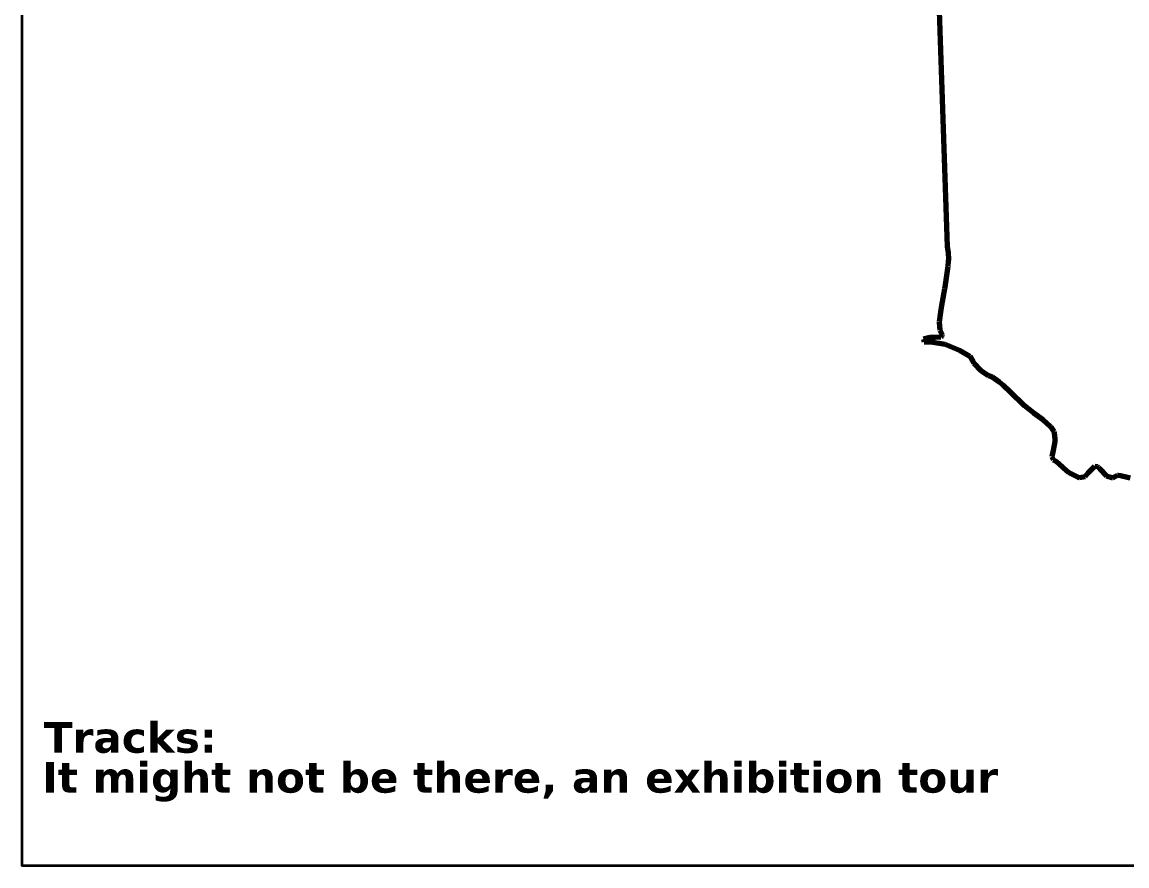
# Model space of a CAD drawing. Header units: inches. Extents: x 0 to 210, y 43 to 254.
# Drawn here: x 0 to 80.9, y 43.4 to 105.2 of the extents above; entities that cross this region are included whole.
import ezdxf

# ---------------------------------------------------------------- set-up
doc = ezdxf.new("R2010")
doc.units = ezdxf.units.IN
doc.header["$MEASUREMENT"] = 0
doc.layers.add('Layer 1', color=7, linetype='Continuous')

# ---------------------------------------------------------------- blocks, each defined once
blk = doc.blocks.new('block 409')
at = {"layer": 'Layer 1', "color": 12, "lineweight": 70, "true_color": 0xcc0000}
blk.add_lwpolyline([(67.109, 107.428), (67.729, 88.743)], dxfattribs=at)
blk = doc.blocks.new('block 410')
at = {"layer": 'Layer 1', "color": 12, "lineweight": 70, "true_color": 0xcc0000}
blk.add_lwpolyline([(67.729, 88.743), (67.821, 88.271)], dxfattribs=at)
blk = doc.blocks.new('block 411')
at = {"layer": 'Layer 1', "color": 12, "lineweight": 70, "true_color": 0xcc0000}
blk.add_lwpolyline([(67.821, 88.271), (67.839, 87.82)], dxfattribs=at)
blk = doc.blocks.new('block 412')
at = {"layer": 'Layer 1', "color": 12, "lineweight": 70, "true_color": 0xcc0000}
blk.add_lwpolyline([(67.839, 87.82), (67.821, 87.641)], dxfattribs=at)
blk = doc.blocks.new('block 413')
at = {"layer": 'Layer 1', "color": 12, "lineweight": 70, "true_color": 0xcc0000}
blk.add_lwpolyline([(67.821, 87.641), (67.777, 87.307)], dxfattribs=at)
blk = doc.blocks.new('block 414')
at = {"layer": 'Layer 1', "color": 12, "lineweight": 70, "true_color": 0xcc0000}
blk.add_lwpolyline([(67.777, 87.307), (67.565, 85.76)], dxfattribs=at)
blk = doc.blocks.new('block 415')
at = {"layer": 'Layer 1', "color": 12, "lineweight": 70, "true_color": 0xcc0000}
blk.add_lwpolyline([(67.565, 85.76), (67.546, 85.629)], dxfattribs=at)
blk = doc.blocks.new('block 416')
at = {"layer": 'Layer 1', "color": 12, "lineweight": 70, "true_color": 0xcc0000}
blk.add_lwpolyline([(67.546, 85.629), (67.382, 84.688)], dxfattribs=at)
blk = doc.blocks.new('block 417')
at = {"layer": 'Layer 1', "color": 12, "lineweight": 70, "true_color": 0xcc0000}
blk.add_lwpolyline([(67.382, 84.688), (67.307, 84.273)], dxfattribs=at)
blk = doc.blocks.new('block 418')
at = {"layer": 'Layer 1', "color": 12, "lineweight": 70, "true_color": 0xcc0000}
blk.add_lwpolyline([(67.307, 84.273), (67.251, 83.94)], dxfattribs=at)
blk = doc.blocks.new('block 419')
at = {"layer": 'Layer 1', "color": 12, "lineweight": 70, "true_color": 0xcc0000}
blk.add_lwpolyline([(67.251, 83.94), (67.159, 83.228)], dxfattribs=at)
blk = doc.blocks.new('block 420')
at = {"layer": 'Layer 1', "color": 12, "lineweight": 70, "true_color": 0xcc0000}
blk.add_lwpolyline([(67.159, 83.228), (67.192, 82.622)], dxfattribs=at)
blk = doc.blocks.new('block 421')
at = {"layer": 'Layer 1', "color": 12, "lineweight": 70, "true_color": 0xcc0000}
blk.add_lwpolyline([(67.192, 82.622), (67.377, 82.264)], dxfattribs=at)
blk = doc.blocks.new('block 422')
at = {"layer": 'Layer 1', "color": 12, "lineweight": 70, "true_color": 0xcc0000}
blk.add_lwpolyline([(67.377, 82.264), (67.38, 82.221)], dxfattribs=at)
blk = doc.blocks.new('block 423')
at = {"layer": 'Layer 1', "color": 12, "lineweight": 70, "true_color": 0xcc0000}
blk.add_lwpolyline([(67.38, 82.221), (67.361, 82.18)], dxfattribs=at)
blk = doc.blocks.new('block 424')
at = {"layer": 'Layer 1', "color": 12, "lineweight": 70, "true_color": 0xcc0000}
blk.add_lwpolyline([(67.361, 82.18), (67.325, 82.146)], dxfattribs=at)
blk = doc.blocks.new('block 425')
at = {"layer": 'Layer 1', "color": 12, "lineweight": 70, "true_color": 0xcc0000}
blk.add_lwpolyline([(67.325, 82.146), (67.271, 82.109)], dxfattribs=at)
blk = doc.blocks.new('block 426')
at = {"layer": 'Layer 1', "color": 12, "lineweight": 70, "true_color": 0xcc0000}
blk.add_lwpolyline([(67.271, 82.109), (66.888, 82.066)], dxfattribs=at)
blk = doc.blocks.new('block 427')
at = {"layer": 'Layer 1', "color": 12, "lineweight": 70, "true_color": 0xcc0000}
blk.add_lwpolyline([(66.888, 82.066), (66.759, 82.069)], dxfattribs=at)
blk = doc.blocks.new('block 428')
at = {"layer": 'Layer 1', "color": 12, "lineweight": 70, "true_color": 0xcc0000}
blk.add_lwpolyline([(66.759, 82.069), (66.462, 82.076)], dxfattribs=at)
blk = doc.blocks.new('block 429')
at = {"layer": 'Layer 1', "color": 12, "lineweight": 70, "true_color": 0xcc0000}
blk.add_lwpolyline([(66.462, 82.076), (66.01, 81.944)], dxfattribs=at)
blk = doc.blocks.new('block 430')
at = {"layer": 'Layer 1', "color": 12, "lineweight": 70, "true_color": 0xcc0000}
blk.add_lwpolyline([(66.01, 81.944), (66.065, 81.749)], dxfattribs=at)
blk = doc.blocks.new('block 431')
at = {"layer": 'Layer 1', "color": 12, "lineweight": 70, "true_color": 0xcc0000}
blk.add_lwpolyline([(66.065, 81.749), (66.316, 81.765)], dxfattribs=at)
blk = doc.blocks.new('block 432')
at = {"layer": 'Layer 1', "color": 12, "lineweight": 70, "true_color": 0xcc0000}
blk.add_lwpolyline([(66.316, 81.765), (66.555, 81.752)], dxfattribs=at)
blk = doc.blocks.new('block 433')
at = {"layer": 'Layer 1', "color": 12, "lineweight": 70, "true_color": 0xcc0000}
blk.add_lwpolyline([(66.555, 81.752), (67.594, 81.584)], dxfattribs=at)
blk = doc.blocks.new('block 434')
at = {"layer": 'Layer 1', "color": 12, "lineweight": 70, "true_color": 0xcc0000}
blk.add_lwpolyline([(67.594, 81.584), (68.64, 81.149)], dxfattribs=at)
blk = doc.blocks.new('block 435')
at = {"layer": 'Layer 1', "color": 12, "lineweight": 70, "true_color": 0xcc0000}
blk.add_lwpolyline([(68.64, 81.149), (69.408, 80.71)], dxfattribs=at)
blk = doc.blocks.new('block 436')
at = {"layer": 'Layer 1', "color": 12, "lineweight": 70, "true_color": 0xcc0000}
blk.add_lwpolyline([(69.408, 80.71), (69.639, 80.289)], dxfattribs=at)
blk = doc.blocks.new('block 437')
at = {"layer": 'Layer 1', "color": 12, "lineweight": 70, "true_color": 0xcc0000}
blk.add_lwpolyline([(69.639, 80.289), (69.699, 80.198)], dxfattribs=at)
blk = doc.blocks.new('block 438')
at = {"layer": 'Layer 1', "color": 12, "lineweight": 70, "true_color": 0xcc0000}
blk.add_lwpolyline([(69.699, 80.198), (70.195, 79.669)], dxfattribs=at)
blk = doc.blocks.new('block 439')
at = {"layer": 'Layer 1', "color": 12, "lineweight": 70, "true_color": 0xcc0000}
blk.add_lwpolyline([(70.195, 79.669), (70.773, 79.285)], dxfattribs=at)
blk = doc.blocks.new('block 440')
at = {"layer": 'Layer 1', "color": 12, "lineweight": 70, "true_color": 0xcc0000}
blk.add_lwpolyline([(70.773, 79.285), (71.029, 79.2)], dxfattribs=at)
blk = doc.blocks.new('block 441')
at = {"layer": 'Layer 1', "color": 12, "lineweight": 70, "true_color": 0xcc0000}
blk.add_lwpolyline([(71.029, 79.2), (71.547, 78.84)], dxfattribs=at)
blk = doc.blocks.new('block 442')
at = {"layer": 'Layer 1', "color": 12, "lineweight": 70, "true_color": 0xcc0000}
blk.add_lwpolyline([(71.547, 78.84), (71.853, 78.587)], dxfattribs=at)
blk = doc.blocks.new('block 443')
at = {"layer": 'Layer 1', "color": 12, "lineweight": 70, "true_color": 0xcc0000}
blk.add_lwpolyline([(71.853, 78.587), (72.321, 78.112)], dxfattribs=at)
blk = doc.blocks.new('block 444')
at = {"layer": 'Layer 1', "color": 12, "lineweight": 70, "true_color": 0xcc0000}
blk.add_lwpolyline([(72.321, 78.112), (73.385, 77.107)], dxfattribs=at)
blk = doc.blocks.new('block 445')
at = {"layer": 'Layer 1', "color": 12, "lineweight": 70, "true_color": 0xcc0000}
blk.add_lwpolyline([(73.385, 77.107), (74.069, 76.548)], dxfattribs=at)
blk = doc.blocks.new('block 446')
at = {"layer": 'Layer 1', "color": 12, "lineweight": 70, "true_color": 0xcc0000}
blk.add_lwpolyline([(74.069, 76.548), (74.735, 76.069)], dxfattribs=at)
blk = doc.blocks.new('block 447')
at = {"layer": 'Layer 1', "color": 12, "lineweight": 70, "true_color": 0xcc0000}
blk.add_lwpolyline([(74.735, 76.069), (75.299, 75.566)], dxfattribs=at)
blk = doc.blocks.new('block 448')
at = {"layer": 'Layer 1', "color": 12, "lineweight": 70, "true_color": 0xcc0000}
blk.add_lwpolyline([(75.299, 75.566), (75.546, 75.203)], dxfattribs=at)
blk = doc.blocks.new('block 449')
at = {"layer": 'Layer 1', "color": 12, "lineweight": 70, "true_color": 0xcc0000}
blk.add_lwpolyline([(75.546, 75.203), (75.602, 74.923)], dxfattribs=at)
blk = doc.blocks.new('block 450')
at = {"layer": 'Layer 1', "color": 12, "lineweight": 70, "true_color": 0xcc0000}
blk.add_lwpolyline([(75.602, 74.923), (75.63, 74.613)], dxfattribs=at)
blk = doc.blocks.new('block 451')
at = {"layer": 'Layer 1', "color": 12, "lineweight": 70, "true_color": 0xcc0000}
blk.add_lwpolyline([(75.63, 74.613), (75.632, 74.461)], dxfattribs=at)
blk = doc.blocks.new('block 452')
at = {"layer": 'Layer 1', "color": 12, "lineweight": 70, "true_color": 0xcc0000}
blk.add_lwpolyline([(75.632, 74.461), (75.503, 73.807)], dxfattribs=at)
blk = doc.blocks.new('block 453')
at = {"layer": 'Layer 1', "color": 12, "lineweight": 70, "true_color": 0xcc0000}
blk.add_lwpolyline([(75.503, 73.807), (75.415, 73.345)], dxfattribs=at)
blk = doc.blocks.new('block 454')
at = {"layer": 'Layer 1', "color": 12, "lineweight": 70, "true_color": 0xcc0000}
blk.add_lwpolyline([(75.415, 73.345), (75.511, 73.126)], dxfattribs=at)
blk = doc.blocks.new('block 455')
at = {"layer": 'Layer 1', "color": 12, "lineweight": 70, "true_color": 0xcc0000}
blk.add_lwpolyline([(75.511, 73.126), (75.738, 72.988)], dxfattribs=at)
blk = doc.blocks.new('block 456')
at = {"layer": 'Layer 1', "color": 12, "lineweight": 70, "true_color": 0xcc0000}
blk.add_lwpolyline([(75.738, 72.988), (75.906, 72.847)], dxfattribs=at)
blk = doc.blocks.new('block 457')
at = {"layer": 'Layer 1', "color": 12, "lineweight": 70, "true_color": 0xcc0000}
blk.add_lwpolyline([(75.906, 72.847), (76.272, 72.536)], dxfattribs=at)
blk = doc.blocks.new('block 458')
at = {"layer": 'Layer 1', "color": 12, "lineweight": 70, "true_color": 0xcc0000}
blk.add_lwpolyline([(76.272, 72.536), (76.662, 72.189)], dxfattribs=at)
blk = doc.blocks.new('block 459')
at = {"layer": 'Layer 1', "color": 12, "lineweight": 70, "true_color": 0xcc0000}
blk.add_lwpolyline([(76.662, 72.189), (77.323, 71.839)], dxfattribs=at)
blk = doc.blocks.new('block 460')
at = {"layer": 'Layer 1', "color": 12, "lineweight": 70, "true_color": 0xcc0000}
blk.add_lwpolyline([(77.323, 71.839), (77.421, 71.811)], dxfattribs=at)
blk = doc.blocks.new('block 461')
at = {"layer": 'Layer 1', "color": 12, "lineweight": 70, "true_color": 0xcc0000}
blk.add_lwpolyline([(77.421, 71.811), (77.841, 71.886)], dxfattribs=at)
blk = doc.blocks.new('block 462')
at = {"layer": 'Layer 1', "color": 12, "lineweight": 70, "true_color": 0xcc0000}
blk.add_lwpolyline([(77.841, 71.886), (77.973, 72.044)], dxfattribs=at)
blk = doc.blocks.new('block 463')
at = {"layer": 'Layer 1', "color": 12, "lineweight": 70, "true_color": 0xcc0000}
blk.add_lwpolyline([(77.973, 72.044), (78.068, 72.165)], dxfattribs=at)
blk = doc.blocks.new('block 464')
at = {"layer": 'Layer 1', "color": 12, "lineweight": 70, "true_color": 0xcc0000}
blk.add_lwpolyline([(78.068, 72.165), (78.543, 72.647)], dxfattribs=at)
blk = doc.blocks.new('block 465')
at = {"layer": 'Layer 1', "color": 12, "lineweight": 70, "true_color": 0xcc0000}
blk.add_lwpolyline([(78.543, 72.647), (78.744, 72.637)], dxfattribs=at)
blk = doc.blocks.new('block 466')
at = {"layer": 'Layer 1', "color": 12, "lineweight": 70, "true_color": 0xcc0000}
blk.add_lwpolyline([(78.744, 72.637), (78.834, 72.573)], dxfattribs=at)
blk = doc.blocks.new('block 467')
at = {"layer": 'Layer 1', "color": 12, "lineweight": 70, "true_color": 0xcc0000}
blk.add_lwpolyline([(78.834, 72.573), (78.915, 72.466)], dxfattribs=at)
blk = doc.blocks.new('block 468')
at = {"layer": 'Layer 1', "color": 12, "lineweight": 70, "true_color": 0xcc0000}
blk.add_lwpolyline([(78.915, 72.466), (79.418, 71.95)], dxfattribs=at)
blk = doc.blocks.new('block 469')
at = {"layer": 'Layer 1', "color": 12, "lineweight": 70, "true_color": 0xcc0000}
blk.add_lwpolyline([(79.418, 71.95), (79.876, 71.808)], dxfattribs=at)
blk = doc.blocks.new('block 470')
at = {"layer": 'Layer 1', "color": 12, "lineweight": 70, "true_color": 0xcc0000}
blk.add_lwpolyline([(79.876, 71.808), (80.209, 71.997)], dxfattribs=at)
blk = doc.blocks.new('block 471')
at = {"layer": 'Layer 1', "color": 12, "lineweight": 70, "true_color": 0xcc0000}
blk.add_lwpolyline([(80.209, 71.997), (80.27, 71.99)], dxfattribs=at)
blk = doc.blocks.new('block 472')
at = {"layer": 'Layer 1', "color": 12, "lineweight": 70, "true_color": 0xcc0000}
blk.add_lwpolyline([(80.27, 71.99), (80.428, 71.977)], dxfattribs=at)
blk = doc.blocks.new('block 473')
at = {"layer": 'Layer 1', "color": 12, "lineweight": 70, "true_color": 0xcc0000}
blk.add_lwpolyline([(80.428, 71.977), (80.638, 71.926)], dxfattribs=at)
blk = doc.blocks.new('block 474')
at = {"layer": 'Layer 1', "color": 12, "lineweight": 70, "true_color": 0xcc0000}
blk.add_lwpolyline([(80.638, 71.926), (80.746, 71.903)], dxfattribs=at)
blk = doc.blocks.new('block 475')
at = {"layer": 'Layer 1', "color": 12, "lineweight": 70, "true_color": 0xcc0000}
blk.add_lwpolyline([(80.746, 71.903), (81.152, 71.801)], dxfattribs=at)
blk = doc.blocks.new('block 2')
at = {"layer": 'Layer 1'}
for name in ['block 409', 'block 410', 'block 411', 'block 413', 'block 412', 'block 414', 'block 416', 'block 415', 'block 418', 'block 417', 'block 419', 'block 420', 'block 421', 'block 429', 'block 430', 'block 431', 'block 432', 'block 428', 'block 433', 'block 427', 'block 426', 'block 425', 'block 424', 'block 423', 'block 422', 'block 434', 'block 435', 'block 436', 'block 437', 'block 438', 'block 439', 'block 440', 'block 441', 'block 442', 'block 443', 'block 444', 'block 445', 'block 446', 'block 447', 'block 448', 'block 452', 'block 449', 'block 450', 'block 451', 'block 453', 'block 454', 'block 455', 'block 456', 'block 457', 'block 458', 'block 459', 'block 462', 'block 463', 'block 464', 'block 465', 'block 466', 'block 467', 'block 468', 'block 460', 'block 461', 'block 469', 'block 470', 'block 471', 'block 472', 'block 473', 'block 474', 'block 475']:
    blk.add_blockref(name, (0, 0), dxfattribs=at)
blk = doc.blocks.new('block 1402')
at = {"layer": 'Layer 1', "color": 12, "true_color": 0xcc0000, "insert": (1.454, 48.078), "char_height": 2.25024, "attachment_point": 7}
blk.add_mtext('\\fVerdana|b1|i0|c0|p34;\\W1;It might not be there, an exhibition tour', dxfattribs=at)
blk = doc.blocks.new('block 1403')
at = {"layer": 'Layer 1', "color": 7, "true_color": 0xffffff, "insert": (1.578, 51.623), "char_height": 2.25024, "attachment_point": 7}
blk.add_mtext('\\fVerdana|b1|i0|c0|p34;\\W1;Tracks:', dxfattribs=at)
blk = doc.blocks.new('block 1401')
at = {"layer": 'Layer 1'}
for name in ['block 1403', 'block 1402']:
    blk.add_blockref(name, (0, 0), dxfattribs=at)
blk = doc.blocks.new('block 1413')
at = {"layer": 'Layer 1', "color": 7, "lineweight": 35, "true_color": 0xffffff}
blk.add_lwpolyline([(-0.014, 253.661), (210.269, 253.661), (210.269, 43.378), (-0.014, 43.378), (-0.014, 253.661)], dxfattribs=at)

msp = doc.modelspace()

# ---------------------------------------------------------------- block references
at = {"layer": 'Layer 1'}
for name in ['block 1413', 'block 2', 'block 1401']:
    msp.add_blockref(name, (0, 0), dxfattribs=at)

doc.saveas('drawing.dxf')
